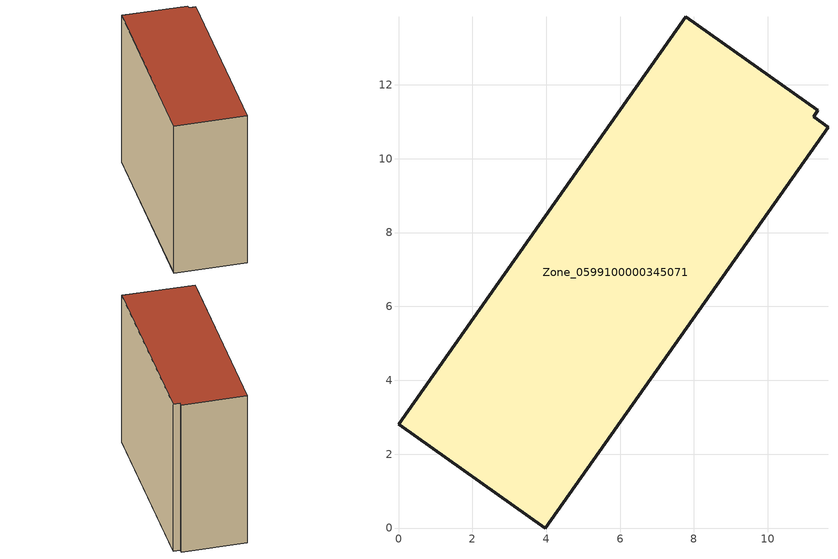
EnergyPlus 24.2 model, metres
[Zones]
Zone_0599100000345071
 floor ground (C_G): 11.24,11.13 11.63,10.85 3.98,0 0,2.81 7.77,13.84 11.36,11.31 z3.37
 wall outside (C_F): 11.36,11.31 7.77,13.84 0,2.81 3.98,0 11.63,10.85 11.24,11.13 11.36,11.31 z3.37:14.59
 roof outside (C_R): 11.63,10.85 11.24,11.13 11.36,11.31 7.77,13.84 0,2.81 3.98,0 z14.59
[BUILDING]
Pand.0599100000345071: North Axis=0; Terrain=City; Loads Convergence Tolerance Value=0.04; Temperature Convergence Tolerance Value=0.4; Solar Distribution=FullExterior; Maximum Number of Warmup Days=25; Minimum Number of Warmup Days=1
[Site:Location]
Rotterdam.The.Hague.AP_ZH_NLD Design_Conditions: Latitude=51.96; Longitude=4.45; Time Zone=1; Elevation=-4.5
[SITE:GROUNDTEMPERATURE:BUILDINGSURFACE]
18, 18, 18, 18, 18, 18, 18, 18, 18, 18, 18, 18
[MATERIAL] Thermal Absorptance=0.9; Solar Absorptance=0.7; Visible Absorptance=0.7
Name | Roughness | Thickness | Conductivity | Density | Specific Heat
G.TI.1992-2005 | MediumSmooth | 0.15 | 0.06 | 540 | 1210
F.TI.1992-2005 | Rough | 0.3 | 0.12 | 1920 | 840
R.TI.1992-2005 | MediumRough | 0.2 | 0.08 | 1500 | 1000
[CONSTRUCTION]
C_G: G.TI.1992-2005
C_F: F.TI.1992-2005
C_R: R.TI.1992-2005
[ZONE]
Zone_0599100000345071: Type=1; Multiplier=1; Ceiling Height=Autocalculate; Volume=Autocalculate; Floor Area=autocalculate; Part of Total Floor Area=Yes
[ZONEINFILTRATION:DESIGNFLOWRATE]
Infil_Zone_0599100000345071: Zone or ZoneList or Space or SpaceList=Zone_0599100000345071; Schedule=AlwaysOn; Design Flow Rate Calculation Method=Flow/Area; Flow Rate per Floor Area=0.0015; Constant Term Coefficient=1; Temperature Term Coefficient=0; Velocity Term Coefficient=0; Velocity Squared Term Coefficient=0
[HVACTEMPLATE:ZONE:IDEALLOADSAIRSYSTEM]
Zone_0599100000345071: Maximum Heating Supply Air Temperature=50; Minimum Cooling Supply Air Temperature=13; Maximum Heating Supply Air Humidity Ratio=0.0156; Minimum Cooling Supply Air Humidity Ratio=0.0077; Heating Limit=NoLimit; Cooling Limit=NoLimit; Dehumidification Control Type=ConstantSensibleHeatRatio; Cooling Sensible Heat Ratio=0.7; Dehumidification Setpoint=60; Humidification Control Type=None; Humidification Setpoint=30; Outdoor Air Method=None; Outdoor Air Flow Rate per Person=0.00944; Outdoor Air Flow Rate per Zone Floor Area=0; Outdoor Air Flow Rate per Zone=0; Demand Controlled Ventilation Type=None; Outdoor Air Economizer Type=NoEconomizer; Heat Recovery Type=None; Sensible Heat Recovery Effectiveness=0.7; Latent Heat Recovery Effectiveness=0.65
[ZONECONTROL:THERMOSTAT]
ThermostatControl_Zone_0599100000345071: Zone or ZoneList=Zone_0599100000345071; Control Type Schedule=DualSetpointControlType; Control 1=Thermostat_Zone_0599100000345071; Temperature Difference Between Cutout And Setpoint=0
[THERMOSTATSETPOINT:DUALSETPOINT]
Thermostat_Zone_0599100000345071: Heating Setpoint Temperature Schedule=HeatingSetpoint_Zone_0599100000345071; Cooling Setpoint Temperature Schedule=CoolingSetpoint_Zone_0599100000345071
[SCHEDULE:COMPACT]
HeatingSetpoint_Zone_0599100000345071: Through: 12/31, For: AllDays, Until: 24:00, 21
CoolingSetpoint_Zone_0599100000345071: Through: 12/31, For: AllDays, Until: 24:00, 24
DualSetpointControlType: Through: 12/31, For: AllDays, Until: 24:00, 4
AlwaysOn: Through: 12/31, For: AllDays, Until: 24:00, 1
